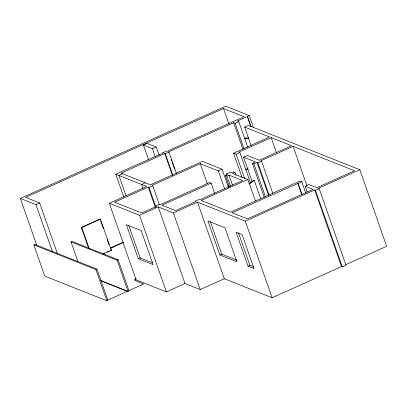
<?xml version="1.0" encoding="UTF-8"?>
<svg xmlns="http://www.w3.org/2000/svg" width="407" height="407" viewBox="0 0 407 407"><rect width="100%" height="100%" fill="white"/><g stroke="black" fill="none" stroke-linecap="round" stroke-linejoin="round"><path stroke-width="0.61" d="M228.759 185.74L228.042 186.258L229.299 186.141M248.886 183.735L253.347 180.52L254.289 180.433L260.76 198.901M249.333 184.01L254.289 180.433M36.696 245.09L20.35 198.418L225.748 106.212L249.247 115.557L253.439 127.523M123.697 196.912L115.73 174.171L163.253 152.966L162.734 152.762L166.448 151.094L166.967 151.302L244.042 116.697L223.514 108.537L25.626 197.375L39.672 202.961L57.484 253.82M148.652 160.037L143.417 145.08L147.131 143.412L156.186 147.013L159.117 155.388M143.417 145.08L152.472 148.682L156.186 147.013M20.35 198.418L35.958 204.629L39.672 202.961M250.87 126.597L247.308 116.427L249.247 115.557M176.526 173.641L168.981 152.101L165.267 153.77L164.82 153.592L121.164 173.189L150.392 184.809L202.462 161.431L222.08 169.236L228.459 187.449M247.812 147.329L238.802 121.601L235.088 123.27L233.643 122.695L168.534 151.923L168.981 152.101M251.027 126.658L247.466 116.488L237.357 121.027L238.802 121.601M122.609 173.764L118.9 175.432L126.022 195.777M251.129 145.614L244.632 127.065L248.346 125.397L359.829 169.729L386.65 246.321L345.797 264.657M145.309 182.789L141.595 184.457L143.06 188.645M359.829 169.729L318.401 188.324L319.185 188.639L346.006 265.227L342.292 266.895L341.509 266.585L272.11 297.741L224.303 278.729L200.208 289.55L185.012 283.506L166.366 291.88L136.116 279.853L109.295 203.261L146.678 186.477L115.73 174.171M159.442 204.889L152.737 185.745L149.023 187.408L148.24 187.098L114.57 202.213L141.692 212.998L156.629 206.293L155.83 205.973L159.625 204.268L160.424 204.589L209.549 182.534L211.116 183.155L214.677 193.33M222.08 169.236L218.371 170.904L200.31 163.721L151.953 185.434L152.737 185.745M242.14 177.722L233.552 153.185L269.612 136.996L244.632 127.065M252.131 181.69L243.539 157.158L247.253 155.494L259.203 160.246L291.549 145.721L271.174 137.622L238.828 152.142L239.876 152.559L250.559 183.074M33.827 244.892L34.865 244.424L96.963 269.119L107.891 300.325L106.848 300.788L44.755 276.099L33.827 244.892L95.92 269.587L96.963 269.119M233.552 153.185L236.162 154.222L239.876 152.559M88.711 248.377L81.354 227.376L100.005 219.002L100.443 219.175L111.37 250.376L110.933 250.203M81.354 227.376L81.792 227.549L100.443 219.175M77.961 261.691L71.027 241.89L72.064 241.422L118.122 259.737L129.05 290.939L128.012 291.407L100.85 280.606M226.73 175.259L226.307 174.059L230.021 172.395L231.145 172.838L233.425 171.815L234.992 172.436L236.04 175.432M229.324 186.813L225.346 175.442L227.432 174.506L226.307 174.059M264.285 197.431L252.34 163.324L255.489 161.91L243.539 157.158M109.295 203.261L139.54 215.288L158.191 206.914L173.387 212.958L197.481 202.142L245.289 221.149L314.687 189.993L315.471 190.303L319.185 188.639M211.116 183.155L161.991 205.209L175.615 210.633L195.92 201.516L195.136 201.206L198.85 199.537L199.628 199.852L242.623 180.55L228.993 175.127L226.908 176.063L225.346 175.442M234.992 172.436L232.707 173.463L247.904 179.502L255.448 201.043M252.34 163.324L253.907 163.945L257.051 162.53L257.835 162.846L261.548 161.177L272.863 193.488M307.239 192.18L305.143 186.197L308.857 184.529L316.839 187.703L354.548 170.772L293.116 146.342L260.765 160.867L261.548 161.177M247.904 179.502L201.195 200.473L230.576 212.154L299.974 180.998L301.801 181.726L305.784 193.091M110.312 247.99L123.041 242.277M110.409 248.387L123.728 242.409M103.587 253.505L104.716 252.996M106.975 251.979L109.239 250.966M102.895 254.187L111.945 250.081L110.836 249.537M71.027 241.89L117.084 260.205L118.122 259.737M301.801 181.726L232.138 212.78L247.436 218.859L313.125 189.372L305.143 186.197M138.294 258.74L153.134 264.642L141.214 230.601L126.374 224.7L138.294 258.74L140.415 257.789M136.142 278.515L134.549 279.227L135.562 279.629L134.503 280.316L143.696 283.984L128.821 290.659M107.799 300.096L127.335 291.326L101.022 280.866M219.861 254.991L236.864 261.752L224.944 227.711L207.936 220.95L219.861 254.991L221.983 254.034M248.011 266.183L254.024 268.574L242.104 234.534L236.091 232.143L248.011 266.183L250.132 265.232M248.636 137.815L245.477 138.105L244.76 138.624L249.186 138.217M247.812 168.946L246.55 169.063L245.833 169.577L248.356 169.348M236.96 260.215L221.718 254.156L210.424 221.907M253.693 266.87L249.867 265.349L238.573 233.099M152.706 262.902L140.15 257.911L128.648 225.061M315.471 190.303L342.292 266.895M314.687 189.993L341.509 266.585M293.116 146.342L306.944 185.836M298.087 183.389L302.07 194.76M297.827 183.287L301.806 194.658M271.174 137.622L276.414 152.579M257.835 162.846L269.149 195.157M257.051 162.53L268.579 195.441M253.907 163.945L265.43 196.856M235.088 123.27L244.098 148.998M233.643 122.695L242.862 149.023M223.514 108.537L228.963 124.094M236.162 154.222L244.749 178.759M245.289 221.149L272.11 297.741M228.993 175.127L232.56 185.302M226.908 176.063L230.469 186.238M218.371 170.904L224.654 188.853M200.31 163.721L207.224 183.471M197.481 202.142L224.303 278.729M171.047 159.101L171.678 160.897M172.303 162.693L174.608 169.276M165.267 153.77L172.812 175.31M164.82 153.592L172.365 175.132M152.472 148.682L155.403 157.056M173.387 212.958L200.208 289.55M158.191 206.914L185.012 283.506M149.023 187.408L155.937 207.158M148.24 187.098L155.367 207.443M139.54 215.288L166.366 291.88M117.084 260.205L128.012 291.407M100.636 220.803L103.368 228.602M107.148 239.402L109.04 244.805M81.792 227.549L89.148 248.55M95.92 269.587L106.848 300.788M35.958 204.629L52.513 251.897"/></g></svg>
